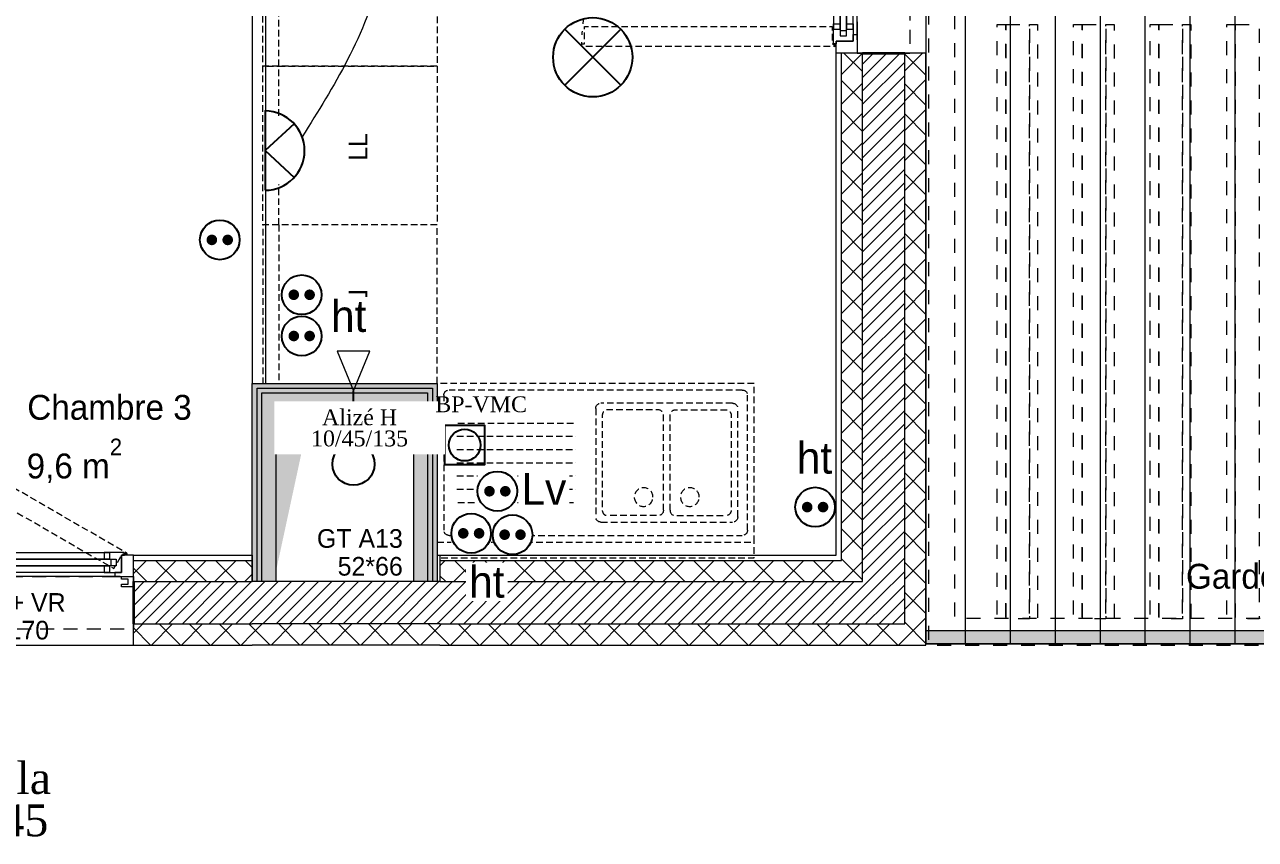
# Model space of a CAD drawing. Header units: centimetres. Extents: x 2738 to 7810, y 2495 to 5758.
# Drawn here: x 4590.8 to 5056.7, y 2494.9 to 2803.1 of the extents above; entities that cross this region are included whole.
import ezdxf

# ---------------------------------------------------------------- set-up
doc = ezdxf.new("R2010")
doc.units = ezdxf.units.CM
doc.header["$LTSCALE"] = 12.7
for name, pattern in [('ISO-03', [3, 1.2, -1.8]), ('Style de ligne -11', [0.694444, 0.41656, -0.277884]), ('Style de ligne -12', [0.328084, 0.109361, -0.218723]), ('Style de ligne -13', [0.295276, 0.19685, -0.098425]), ('Style de ligne -14', [0.295276, 0.19685, -0.098425]), ('Style de ligne -17', [0.694444, 0.41656, -0.277884]), ('Style de ligne -18', [0.328084, 0.109361, -0.218723]), ('VW-01', [0.83312, 0.41656, -0.41656])]:
    doc.linetypes.add(name, pattern=pattern)
for name, color, linetype, lineweight in [('B amÈnagement intÈrieur', 7, 'Continuous', 5), ('B aménagement intérieur', 7, 'Continuous', 5), ('B GÈnÈral', 7, 'Continuous', 5), ('B Général', 7, 'Continuous', 5), ('C ANNOTATIONS-prestations', 7, 'Continuous', 5), ('C ANNOTATIONS-texte', 7, 'Continuous', 5), ('C ANNOTATIONS-texte surfaces', 7, 'Continuous', 5), ('F REMPLISSAGE-vert clair', 7, 'Continuous', 13), ('F REMPLISSAGE-vert clair-1', 7, 'Continuous', 5), ('F REMPLISSAGE-vert foncÈ', 7, 'Continuous', 5), ('F REMPLISSAGE-vert foncé', 7, 'Continuous', 13), ('prlm-ELEC-CFO', 1, 'Continuous', 25)]:
    doc.layers.add(name, color=color, linetype=linetype, lineweight=lineweight)
doc.layers.add('B faience', color=7, linetype='Style de ligne -11', lineweight=13, true_color=0x0040ff)
doc.layers.add('C ANNOTATIONS-textes-numérotation gaine', color=7, linetype='ISO-03', lineweight=5, true_color=0xdd0000)
doc.layers.add('prlm-VMC', color=93, linetype='Continuous')
doc.styles.add('Eurostile', font='')
doc.styles.add('Eurostile (bold)', font='')
doc.styles.add('prlm-elec-cfo', font='comic.ttf', dxfattribs={"height": 12})
doc.styles.add('prlm-vmc', font='pala.ttf', dxfattribs={"height": 14})
doc.styles.get('Eurostile').set_extended_font_data('Eurostile')
doc.styles.get('Eurostile (bold)').set_extended_font_data('Eurostile', bold=True)
pattern_1 = [(45, (0, 0), (-5.656854, 5.656854), []), (135, (0, 0), (5.656854, 5.656854), [])]
pattern_2 = [(45, (0, 0), (2.4253472, -2.6458333), [])]
pattern_3 = [(135, (0, 0), (-5.656854, -5.656854), []), (225, (0, 0), (-5.656854, 5.656854), [])]

# ---------------------------------------------------------------- blocks, each defined once
blk = doc.blocks.new('F 100x170 (allège pleine + VR')
at = {"layer": 'B Général', "color": 7, "linetype": 'Continuous', "lineweight": 35}
for p, q in [((-50, 7), (-50, -9)), ((50, 7), (50, -9))]:
    blk.add_line(p, q, dxfattribs=at)
at = {"layer": 'B Général'}
blk.add_line((45, 9), (-45, 9), dxfattribs=at)
at = {"layer": 'B Général', "color": 7, "linetype": 'Style de ligne -13', "lineweight": 5, "flags": 128}
blk.add_lwpolyline([(-35.69, 65.82), (-36.19, 64.95), (-35.32, 64.45), (-38.57, 58.82), (42.63, 11.94), (45.88, 17.57), (46.75, 17.07), (47.25, 17.93)], close=True, dxfattribs=at)
at = {"layer": 'B Général', "lineweight": 5, "flags": 128}
for points in [[(-43, 10.5), (-43, 9), (-50, 9), (-50, 17), (-45.5, 17), (-45.5, 10.5)], [(-43.5, 15.5), (43.5, 15.5), (43.5, 13), (-43.5, 13)], [(-41, 18), (41, 18), (41, 15.5), (-41, 15.5)], [(43, 10.5), (43, 9), (50, 9), (50, 17), (45.5, 17), (45.5, 10.5)], [(-41, 13), (41, 13), (41, 10.5), (-41, 10.5)], [(-50, 9), (-50, 5), (-45.5, 5), (-45.5, 6), (-48, 6), (-48, 8), (-45.5, 8), (-45.5, 9)], [(50, 9), (50, 5), (45.5, 5), (45.5, 6), (48, 6), (48, 8), (45.5, 8), (45.5, 9)]]:
    blk.add_lwpolyline(points, close=True, dxfattribs=at)
at = {"layer": 'B Général', "color": 7, "linetype": 'Continuous', "lineweight": 5, "flags": 128}
for points in [[(-39, 15.5), (-41.5, 15.5), (-41.5, 13), (-39, 13), (-39, 10.5), (-45.5, 10.5), (-45.5, 17), (-46.5, 17), (-46.5, 18), (-39, 18)], [(39, 15.5), (41.5, 15.5), (41.5, 13), (39, 13), (39, 10.5), (45.5, 10.5), (45.5, 17), (46.5, 17), (46.5, 18), (39, 18)]]:
    blk.add_lwpolyline(points, close=True, dxfattribs=at)
at = {"layer": 'B Général', "color": 7, "linetype": 'Style de ligne -11', "lineweight": 5, "flags": 128}
blk.add_lwpolyline([(-50, 9), (50, 9), (50, -11), (-50, -11)], close=True, dxfattribs=at)
at = {"layer": 'B Général', "lineweight": 13, "flags": 128}
blk.add_lwpolyline([(-50, -9), (-50, -17), (50, -17), (50, -9)], dxfattribs=at)
at = {"layer": 'B Général'}
blk.add_circle((47, 17.5), 0.5, dxfattribs=at)
at = {"layer": 'B Général', "color": 7, "linetype": 'Style de ligne -12', "lineweight": 5}
blk.add_arc((49, 17.5), 97.5, 150.2938, 179.7062, dxfattribs=at)
at = {"layer": 'B Général', "color": 7, "insert": (-23.11, 2.65), "char_height": 7.059, "attachment_point": 1, "line_spacing_factor": 0.894142, "style": 'Eurostile'}
blk.add_mtext('F.A.B + VR', dxfattribs=at)
at = {"layer": 'C ANNOTATIONS-prestations', "rotation": 360, "line_spacing_factor": 0.894142}
for s, insert, char_height, attachment_point, style in [('8', (-41.34, -4.77), 9.41, 1, 'Eurostile (bold)'), ('100x170', (0, -7.82), 7.059, 2, 'Eurostile')]:
    blk.add_mtext(s, dxfattribs=dict(at, insert=insert, char_height=char_height, attachment_point=attachment_point, style=style))
blk = doc.blocks.new('PF 100.220 + VR')
at = {"layer": 'B Général', "color": 7, "linetype": 'Continuous', "lineweight": 13}
for p, q in [((-50, 7), (-50, 17)), ((50, 7), (50, 17))]:
    blk.add_line(p, q, dxfattribs=at)
at = {"layer": 'B Général', "color": 7, "linetype": 'Continuous', "lineweight": 35}
for p, q in [((-50, 7), (-50, -9)), ((50, 7), (50, -9))]:
    blk.add_line(p, q, dxfattribs=at)
at = {"layer": 'B Général'}
blk.add_line((45, 9), (-45, 9), dxfattribs=at)
at = {"layer": 'B Général', "color": 7, "linetype": 'Style de ligne -14', "lineweight": 5, "flags": 128}
blk.add_lwpolyline([(47.5, 113.27), (46.5, 113.27), (46.5, 112.27), (40, 112.27), (40, 18.5), (46.5, 18.5), (46.5, 17.5), (47.5, 17.5)], close=True, dxfattribs=at)
at = {"layer": 'B Général', "lineweight": 5, "flags": 128}
for points in [[(-43, 10.5), (-43, 9), (-50, 9), (-50, 17), (-45.5, 17), (-45.5, 10.5)], [(-43.5, 15.5), (43.5, 15.5), (43.5, 13), (-43.5, 13)], [(-41, 18), (41, 18), (41, 15.5), (-41, 15.5)], [(43, 10.5), (43, 9), (50, 9), (50, 17), (45.5, 17), (45.5, 10.5)], [(-41, 13), (41, 13), (41, 10.5), (-41, 10.5)]]:
    blk.add_lwpolyline(points, close=True, dxfattribs=at)
at = {"layer": 'B Général', "color": 7, "linetype": 'Continuous', "lineweight": 5, "flags": 128}
for points in [[(-39, 15.5), (-41.5, 15.5), (-41.5, 13), (-39, 13), (-39, 10.5), (-45.5, 10.5), (-45.5, 17), (-46.5, 17), (-46.5, 18), (-39, 18)], [(39, 15.5), (41.5, 15.5), (41.5, 13), (39, 13), (39, 10.5), (45.5, 10.5), (45.5, 17), (46.5, 17), (46.5, 18), (39, 18)]]:
    blk.add_lwpolyline(points, close=True, dxfattribs=at)
at = {"layer": 'B Général', "color": 7, "linetype": 'Style de ligne -17', "lineweight": 5, "flags": 128}
blk.add_lwpolyline([(-50, 9), (50, 9), (50, -11), (-50, -11)], close=True, dxfattribs=at)
at = {"layer": 'B Général', "lineweight": 13, "flags": 128}
blk.add_lwpolyline([(-50, -9), (-50, -17), (50, -17), (50, -9)], dxfattribs=at)
at = {"layer": 'B Général'}
blk.add_circle((47, 17.5), 0.5, dxfattribs=at)
at = {"layer": 'B Général', "color": 7, "linetype": 'Style de ligne -18', "lineweight": 5}
blk.add_arc((48.78, 15.78), 97.5, 90.8973, 179.2823, dxfattribs=at)
at = {"layer": 'B Général', "insert": (-21.61, 2.65), "char_height": 7.059, "attachment_point": 1, "rotation": 360, "line_spacing_factor": 0.894142, "style": 'Eurostile'}
blk.add_mtext('PF + VR', dxfattribs=at)
at = {"layer": 'C ANNOTATIONS-prestations', "attachment_point": 1, "rotation": 360, "line_spacing_factor": 0.894142}
for s, insert, char_height, style in [('1', (-41.14, -4.77), 9.41, 'Eurostile (bold)'), ('100x220', (-21.61, -7.83), 7.059, 'Eurostile')]:
    blk.add_mtext(s, dxfattribs=dict(at, insert=insert, char_height=char_height, style=style))
blk = doc.blocks.new('Groupe-25-1')
at = {"layer": 'B Général', "color": 7, "linetype": 'VW-01', "lineweight": 5, "flags": 128}
blk.add_lwpolyline([(4685.96, 2658.4), (4737.96, 2658.4), (4737.96, 2592.4), (4685.96, 2592.4)], close=True, dxfattribs=at)
at = {"layer": 'C ANNOTATIONS-textes-numérotation gaine', "color": 7, "insert": (4733.96, 2612.27), "char_height": 7.059, "width": 48, "attachment_point": 3, "line_spacing_factor": 0.894142, "style": 'Eurostile'}
blk.add_mtext('GT A13\\P52*66', dxfattribs=at)
blk = doc.blocks.new('Groupe-26-1')
at = {"layer": 'C ANNOTATIONS-prestations', "linetype": 'VW-01', "flags": 128}
for points in [[(4932.96, 3517.39), (4932.96, 2568.4), (5131.96, 2568.4), (5131.96, 3517.39)], [(5121.96, 2578.4), (4942.96, 2578.4), (4942.96, 3507.39), (5121.96, 3507.39)], [(4958.96, 2803.13), (4962.21, 2803.13), (4962.21, 2578.39), (4958.96, 2578.39)], [(4962.21, 2803.13), (4971.2, 2803.13), (4971.2, 2578.39), (4962.21, 2578.39)], [(4971.2, 2803.13), (4974.26, 2803.13), (4974.26, 2578.39), (4971.2, 2578.39)], [(4987.9, 2803.13), (4991.14, 2803.13), (4991.14, 2578.39), (4987.9, 2578.39)], [(4991.14, 2803.13), (5000.14, 2803.13), (5000.14, 2578.39), (4991.14, 2578.39)], [(5000.14, 2803.13), (5003.19, 2803.13), (5003.19, 2578.39), (5000.14, 2578.39)], [(5016.92, 2803.13), (5020.16, 2803.13), (5020.16, 2578.39), (5016.92, 2578.39)], [(5020.16, 2803.13), (5029.16, 2803.13), (5029.16, 2578.39), (5020.16, 2578.39)], [(5029.16, 2803.13), (5032.22, 2803.13), (5032.22, 2578.39), (5029.16, 2578.39)], [(5045.85, 2803.13), (5049.1, 2803.13), (5049.1, 2578.39), (5045.85, 2578.39)], [(5049.1, 2803.13), (5058.09, 2803.13), (5058.09, 2578.39), (5049.1, 2578.39)]]:
    blk.add_lwpolyline(points, close=True, dxfattribs=at)
blk = doc.blocks.new('xi.PC')
at = {"color": 0, "lineweight": 5}
blk.add_wipeout([(-7.5, -7.5), (7.5, -7.5), (7.5, 7.5), (-7.5, 7.5)], dxfattribs=at).dxf.layer = 'prlm-ELEC-CFO'
at = {"layer": 'prlm-ELEC-CFO', "color": 0, "linetype": 'ByBlock', "lineweight": 5, "const_width": 2}
for points in [[(-4, 0, 1), (-2, 0, 1)], [(2, 0, 1), (4, 0, 1)]]:
    blk.add_lwpolyline(points, format="xyb", close=True, dxfattribs=at)
at = {"layer": 'prlm-ELEC-CFO', "color": 0, "linetype": 'ByBlock', "lineweight": -2}
blk.add_circle((0, 0), 7.5, dxfattribs=at)
blk = doc.blocks.new('xi.ECAP')
at = {"color": 0}
blk.add_wipeout([(-15, 0), (-10.13, 11.06), (0, 15), (10.13, 11.06), (15, 0)], dxfattribs=at).dxf.layer = 'prlm-ELEC-CFO'
at = {"layer": 'prlm-ELEC-CFO', "color": 0, "linetype": 'ByBlock', "lineweight": -2, "flags": 128}
blk.add_lwpolyline([(15, 0, 1), (-15, 0)], format="xyb", close=True, dxfattribs=at)
at = {"layer": 'prlm-ELEC-CFO', "color": 0}
blk.add_lwpolyline([(-10.13, 11.06), (0, 0), (10.13, 11.06)], dxfattribs=at)
blk = doc.blocks.new('xi.PTCE')
at = {"layer": 'prlm-ELEC-CFO', "color": 0}
for points in [[(-10.61, 10.61), (10.61, -10.61)], [(10.61, 10.61), (-10.61, -10.61)]]:
    blk.add_lwpolyline(points, dxfattribs=at)
at = {"layer": 'prlm-ELEC-CFO', "color": 0, "linetype": 'ByBlock'}
blk.add_circle((0, 0), 15, dxfattribs=at)
blk = doc.blocks.new('xi.PCHT')
at = {"color": 0, "lineweight": 5}
blk.add_wipeout([(-7.5, -7.5), (7.5, -7.5), (7.5, 7.5), (-7.5, 7.5)], dxfattribs=at).dxf.layer = 'prlm-ELEC-CFO'
at = {"layer": 'prlm-ELEC-CFO', "color": 0, "linetype": 'ByBlock', "lineweight": 5, "const_width": 2}
for points in [[(-4, 0, 1), (-2, 0, 1)], [(2, 0, 1), (4, 0, 1)]]:
    blk.add_lwpolyline(points, format="xyb", close=True, dxfattribs=at)
at = {"layer": 'prlm-ELEC-CFO', "color": 0, "linetype": 'ByBlock', "lineweight": -2}
blk.add_circle((0, 0), 7.5, dxfattribs=at)
blk = doc.blocks.new('xi.LV')
at = {"color": 0, "lineweight": 5}
blk.add_wipeout([(-7.5, -7.5), (7.5, -7.5), (7.5, 7.5), (-7.5, 7.5)], dxfattribs=at).dxf.layer = 'prlm-ELEC-CFO'
at = {"layer": 'prlm-ELEC-CFO', "color": 0, "linetype": 'ByBlock', "lineweight": 5, "const_width": 2}
for points in [[(-4, 0, 1), (-2, 0, 1)], [(2, 0, 1), (4, 0, 1)]]:
    blk.add_lwpolyline(points, format="xyb", close=True, dxfattribs=at)
at = {"layer": 'prlm-ELEC-CFO', "color": 0, "linetype": 'ByBlock', "lineweight": -2}
blk.add_circle((0, 0), 7.5, dxfattribs=at)
blk = doc.blocks.new('Lave Vaisselle')
at = {"layer": 'B Général', "color": 7, "linetype": 'Style de ligne -13', "lineweight": 5, "flags": 128}
blk.add_lwpolyline([(-30, 30), (-30, 36), (30, 36), (30, 30)], dxfattribs=at)
blk.add_lwpolyline([(-30, 30), (30, 30), (30, -30), (-30, -30)], close=True, dxfattribs=at)
at = {"layer": 'B Général', "color": 7, "insert": (0, 0), "char_height": 7.059, "attachment_point": 5, "line_spacing_factor": 0.894142, "style": 'Eurostile'}
blk.add_mtext('LV', dxfattribs=at)
blk = doc.blocks.new('Lave Linge')
at = {"layer": 'B Général', "color": 7, "linetype": 'Style de ligne -13', "lineweight": 5, "flags": 128}
blk.add_lwpolyline([(-29.47, 30), (-29.47, 36), (30.53, 36), (30.53, 30)], dxfattribs=at)
blk.add_lwpolyline([(-29.47, 30), (30.53, 30), (30.53, -30), (-29.47, -30)], close=True, dxfattribs=at)
at = {"layer": 'B Général', "color": 7, "insert": (0, 0), "char_height": 7.059, "attachment_point": 5, "line_spacing_factor": 0.894142, "style": 'Eurostile'}
blk.add_mtext('LL', dxfattribs=at)
blk = doc.blocks.new('Cuisson')
at = {"layer": 'B Général', "color": 7, "linetype": 'Style de ligne -13', "lineweight": 5, "flags": 128}
blk.add_lwpolyline([(-30, 30), (-30, 36), (30, 36), (30, 30)], dxfattribs=at)
blk.add_lwpolyline([(-30, 30), (30, 30), (30, -30), (-30, -30)], close=True, dxfattribs=at)
at = {"layer": 'B Général', "color": 7, "insert": (0, 0), "char_height": 7.06, "attachment_point": 5, "line_spacing_factor": 0.894142, "style": 'Eurostile'}
blk.add_mtext('C', dxfattribs=at)
blk = doc.blocks.new('Evier 120.60 T3 et +')
at = {"layer": 'B Général', "color": 7, "linetype": 'Style de ligne -13', "lineweight": 5}
for p, q in [((-57.5, -55.5), (-57.5, -4.5)), ((-55.5, -2.5), (55.5, -2.5)), ((57.5, -4.5), (57.5, -55.5)), ((2, -7.53), (51.79, -7.53)), ((0, -50.5), (0, -9.53)), ((18.98, -10), (18.98, -10)), ((53.79, -9.53), (53.79, -50.5)), ((-52.12, -15), (-7.88, -15)), ((-52.5, -20), (-7.5, -20)), ((-52.5, -25), (-7.5, -25)), ((-52.5, -30), (-7.5, -30)), ((-52.5, -35), (-7.5, -35)), ((-52.5, -40), (-7.5, -40)), ((-52.12, -45), (-7.88, -45)), ((25.65, -43.33), (25.65, -43.33)), ((9.17, -50), (9.17, -50)), ((51.79, -52.5), (2, -52.5)), ((55.5, -57.5), (-55.5, -57.5))]:
    blk.add_line(p, q, dxfattribs=at)
at = {"layer": 'B Général', "color": 7, "linetype": 'Style de ligne -13', "lineweight": 5, "flags": 128}
blk.add_lwpolyline([(-60, 0), (-60, 6), (60, 6), (60, 0)], dxfattribs=at)
blk.add_lwpolyline([(-60, 0), (60, 0), (60, -60), (-60, -60)], close=True, dxfattribs=at)
for points in [[(25.65, -12), (25.65, -48, -0.414212), (23.65, -50), (4.5, -50, -0.198914), (3.09, -49.41, -0.198914), (2.5, -48), (2.5, -12, -0.414214), (4.5, -10)], [(25.65, -12, 0.414212), (23.65, -10), (4.45, -10)], [(28.15, -12), (28.15, -48, 0.414212), (30.15, -50), (49.29, -50, 0.198914), (50.71, -49.41, 0.198914), (51.29, -48), (51.29, -12, 0.414214), (49.29, -10)], [(28.15, -12, -0.414212), (30.15, -10), (49.34, -10)]]:
    blk.add_lwpolyline(points, format="xyb", dxfattribs=at)
at = {"layer": 'B Général', "color": 7, "linetype": 'Style de ligne -13', "lineweight": 5}
for centre, start, end in [((-55.5, -4.5), 90, 180), ((55.5, -4.5), 0, 90), ((2, -9.53), 90, 180), ((51.79, -9.53), 0, 90), ((2, -50.5), 180, 270), ((51.79, -50.5), 270, 0), ((-55.5, -55.5), 180, 270), ((55.5, -55.5), 270, 0)]:
    blk.add_arc(centre, 2, start, end, dxfattribs=at)
for centre in [(18.15, -17), (35.65, -17)]:
    blk.add_ellipse(centre, major_axis=(3.54, 0), ratio=1, dxfattribs=at)
blk = doc.blocks.new('xi.be')
at = {"layer": 'prlm-VMC', "color": 0, "linetype": 'ByBlock', "lineweight": 5, "flags": 128}
blk.add_lwpolyline([(-6.17, -15), (6.17, -15), (0, 0)], close=True, dxfattribs=at)
at = {"layer": 'prlm-VMC', "color": 0, "linetype": 'ByBlock', "lineweight": 5}
blk.add_solid([(0, -1), (5.17, -14), (-5.17, -14), (0, -1)], dxfattribs=at)
blk = doc.blocks.new('xi.bp-vmc-cui')
at = {"layer": 'prlm-VMC', "color": 0, "linetype": 'ByBlock', "lineweight": -2, "flags": 128}
blk.add_lwpolyline([(-7.5, 7.5), (7.5, 7.5), (7.5, -7.5), (-7.5, -7.5)], close=True, dxfattribs=at)
at = {"layer": 'prlm-VMC', "color": 0, "linetype": 'ByBlock', "lineweight": -2}
blk.add_circle((0, 0), 6, dxfattribs=at)

msp = doc.modelspace()

# ---------------------------------------------------------------- hatches: boundary and pattern name
at = {"layer": 'B amÈnagement intÈrieur', "linetype": 'Continuous', "lineweight": 5, "true_color": 0x444444}
h = msp.add_hatch(dxfattribs=at)
h.set_pattern_fill('H_BARDAGE V 150', color=250, style=0, pattern_type=2)
h.set_pattern_definition([(90, (0, 0), (17, 0), [])])
h.paths.add_polyline_path([(5131.96, 3517.39), (4931.96, 3517.39), (4931.96, 2568.9), (5131.96, 2568.9)])
at = {"layer": 'B GÈnÈral', "linetype": 'Continuous', "lineweight": 0, "true_color": 0xdddddd}
msp.add_hatch(color=254, dxfattribs=at).paths.add_polyline_path([(4931.96, 2568.9), (4931.96, 2573.9), (5126.96, 2573.9), (5126.96, 3517.39), (5131.96, 3517.39), (5131.96, 2568.9)])
at = {"layer": 'B GÈnÈral', "linetype": 'Continuous', "lineweight": 5, "true_color": 0x808080}
h = msp.add_hatch(dxfattribs=at)
h.set_pattern_fill('02_ISOLANT', color=8, angle=90, style=0, pattern_type=2)
h.set_pattern_definition(pattern_3)
h.paths.add_polyline_path([(4899.96, 2600.4), (4907.96, 2592.4), (4907.96, 2792.39), (4899.96, 2792.39)])
at = {"layer": 'B GÈnÈral', "linetype": 'Continuous', "lineweight": 5}
h = msp.add_hatch(dxfattribs=at)
h.set_pattern_fill('50_BETON', style=0, pattern_type=2)
h.set_pattern_definition(pattern_2)
h.paths.add_polyline_path([(4907.96, 2592.4), (4923.96, 2576.4), (4923.96, 2792.39), (4907.96, 2792.39)])
at = {"layer": 'B GÈnÈral', "linetype": 'Continuous', "lineweight": 5, "true_color": 0x808080}
h = msp.add_hatch(dxfattribs=at)
h.set_pattern_fill('02_ISOLANT', color=8, angle=90, style=0, pattern_type=2)
h.set_pattern_definition(pattern_3)
h.paths.add_polyline_path([(4923.96, 2576.4), (4931.96, 2568.4), (4931.96, 2792.39), (4923.96, 2792.39)])
h = msp.add_hatch(dxfattribs=at)
h.set_pattern_fill('02_ISOLANT', color=8, style=0, pattern_type=2)
h.set_pattern_definition(pattern_1)
h.paths.add_polyline_path([(4631.96, 2600.4), (4631.96, 2592.4), (4676.96, 2592.4), (4676.96, 2600.4)])
h = msp.add_hatch(dxfattribs=at)
h.set_pattern_fill('02_ISOLANT', color=8, style=0, pattern_type=2)
h.set_pattern_definition(pattern_1)
h.paths.add_polyline_path([(4747.96, 2600.4), (4747.96, 2592.4), (4907.96, 2592.4), (4899.96, 2600.4)])
at = {"layer": 'B GÈnÈral', "linetype": 'Continuous', "lineweight": 5}
h = msp.add_hatch(dxfattribs=at)
h.set_pattern_fill('50_BETON', style=0, pattern_type=2)
h.set_pattern_definition(pattern_2)
h.paths.add_polyline_path([(4631.96, 2592.4), (4631.96, 2576.4), (4676.96, 2576.4), (4676.96, 2592.4)])
h = msp.add_hatch(dxfattribs=at)
h.set_pattern_fill('50_BETON', style=0, pattern_type=2)
h.set_pattern_definition(pattern_2)
h.paths.add_polyline_path([(4747.96, 2576.4), (4747.96, 2592.4), (4676.96, 2592.4), (4676.96, 2576.4)])
h = msp.add_hatch(dxfattribs=at)
h.set_pattern_fill('50_BETON', style=0, pattern_type=2)
h.set_pattern_definition(pattern_2)
h.paths.add_polyline_path([(4747.96, 2592.4), (4747.96, 2576.4), (4923.96, 2576.4), (4907.96, 2592.4)])
at = {"layer": 'B GÈnÈral', "linetype": 'Continuous', "lineweight": 5, "true_color": 0x808080}
h = msp.add_hatch(dxfattribs=at)
h.set_pattern_fill('02_ISOLANT', color=8, style=0, pattern_type=2)
h.set_pattern_definition(pattern_1)
h.paths.add_polyline_path([(4631.96, 2576.4), (4631.96, 2568.4), (4676.96, 2568.4), (4676.96, 2576.4)])
h = msp.add_hatch(dxfattribs=at)
h.set_pattern_fill('02_ISOLANT', color=8, angle=180, style=0, pattern_type=2)
h.set_pattern_definition([(225, (0, 0), (5.656854, -5.656854), []), (315, (0, 0), (-5.656854, -5.656854), [])])
h.paths.add_polyline_path([(4747.96, 2568.4), (4747.96, 2576.4), (4676.96, 2576.4), (4676.96, 2568.4)])
h = msp.add_hatch(dxfattribs=at)
h.set_pattern_fill('02_ISOLANT', color=8, style=0, pattern_type=2)
h.set_pattern_definition(pattern_1)
h.paths.add_polyline_path([(4747.96, 2576.4), (4747.96, 2568.4), (4931.96, 2568.4), (4923.96, 2576.4)])

# ---------------------------------------------------------------- linework, layer by layer
at = {"layer": 'B amÈnagement intÈrieur', "color": 9, "linetype": 'Continuous', "true_color": 0xc0dcc0}
for points in [[(4685.96, 2658.4), (4676.96, 2667.4), (4737.96, 2658.4), (4746.96, 2667.4)], [(4685.96, 2592.4), (4676.96, 2592.4), (4685.96, 2658.4), (4676.96, 2667.4)], [(4737.96, 2658.4), (4746.96, 2667.4), (4737.96, 2592.4), (4746.96, 2592.4)]]:
    msp.add_solid(points, dxfattribs=at)
at = {"layer": 'B aménagement intérieur', "color": 7, "linetype": 'Continuous', "lineweight": 13}
for p, q in [((4676.96, 2667.4), (4746.96, 2667.4)), ((4676.96, 2592.4), (4676.96, 2667.4)), ((4746.96, 2667.4), (4746.96, 2592.4)), ((4685.96, 2658.4), (4737.96, 2658.4)), ((4685.96, 2592.4), (4685.96, 2658.4)), ((4737.96, 2658.4), (4737.96, 2592.4))]:
    msp.add_line(p, q, dxfattribs=at)
at = {"layer": 'B aménagement intérieur', "color": 7, "linetype": 'Continuous', "lineweight": 5, "flags": 128}
msp.add_lwpolyline([(5131.96, 3517.39), (4931.96, 3517.39), (4931.96, 2568.9), (5131.96, 2568.9)], close=True, dxfattribs=at)
at = {"layer": 'B faience'}
for p, q in [((4746.96, 2667.4), (4746.96, 2601.9)), ((4746.96, 2602.4), (4867.96, 2602.4))]:
    msp.add_line(p, q, dxfattribs=at)
at = {"layer": 'B GÈnÈral', "color": 254, "linetype": 'Continuous', "true_color": 0xd6d6d6}
msp.add_solid([(4685.96, 2658.4), (4685.96, 2596.4), (4733.46, 2658.4), (4695.94, 2642.7)], dxfattribs=at)
at = {"layer": 'B Général', "color": 7, "linetype": 'Continuous', "lineweight": 13}
for p, q in [((4681.96, 2917.4), (4681.96, 2667.4)), ((4676.96, 2912.4), (4676.96, 2667.4)), ((4931.96, 2792.39), (4897.96, 2792.39)), ((4897.96, 2602.4), (4897.96, 2792.39)), ((4931.96, 2568.4), (4931.96, 2792.39)), ((4631.96, 2602.4), (4676.96, 2602.4)), ((4631.96, 2568.4), (4631.96, 2602.4)), ((4676.96, 2602.4), (4676.96, 2592.4)), ((4747.96, 2602.4), (4897.96, 2602.4)), ((4747.96, 2602.4), (4747.96, 2592.4)), ((4737.96, 2592.4), (4676.96, 2592.4)), ((4747.96, 2592.4), (4746.96, 2592.4)), ((4631.96, 2568.4), (4676.96, 2568.4)), ((4747.96, 2568.4), (4676.96, 2568.4)), ((4676.96, 2568.4), (4676.96, 2568.4)), ((4747.96, 2568.4), (4931.96, 2568.4)), ((4747.96, 2568.4), (4747.96, 2568.4))]:
    msp.add_line(p, q, dxfattribs=at)
at = {"layer": 'B Général', "color": 7, "linetype": 'Continuous', "lineweight": 5}
for p, q in [((4681.96, 2917.4), (4681.96, 2667.4)), ((4676.96, 2912.4), (4676.96, 2667.4)), ((4897.96, 2602.4), (4897.96, 2792.39)), ((4899.96, 2600.4), (4899.96, 2792.39)), ((4899.96, 2600.4), (4899.96, 2792.39)), ((4907.96, 2592.4), (4907.96, 2792.39)), ((4923.96, 2576.4), (4923.96, 2792.39)), ((4931.96, 2568.4), (4931.96, 2792.39)), ((4631.96, 2602.4), (4676.96, 2602.4)), ((4631.96, 2600.4), (4676.96, 2600.4)), ((4631.96, 2600.4), (4676.96, 2600.4)), ((4747.96, 2602.4), (4897.96, 2602.4)), ((4747.96, 2600.4), (4899.96, 2600.4)), ((4747.96, 2600.4), (4899.96, 2600.4)), ((4631.96, 2592.4), (4676.96, 2592.4)), ((4747.96, 2592.4), (4907.96, 2592.4)), ((4631.96, 2576.4), (4676.96, 2576.4)), ((4747.96, 2576.4), (4676.96, 2576.4)), ((4747.96, 2576.4), (4923.96, 2576.4)), ((4631.96, 2568.4), (4676.96, 2568.4)), ((4747.96, 2568.4), (4676.96, 2568.4)), ((4747.96, 2568.4), (4931.96, 2568.4))]:
    msp.add_line(p, q, dxfattribs=at)
at = {"layer": 'B Général', "color": 7, "linetype": 'Continuous', "lineweight": 18}
for p, q in [((4907.96, 2592.4), (4907.96, 2792.39)), ((4923.96, 2576.4), (4923.96, 2792.39)), ((4631.96, 2592.4), (4676.96, 2592.4)), ((4747.96, 2592.4), (4676.96, 2592.4)), ((4747.96, 2592.4), (4907.96, 2592.4)), ((4631.96, 2576.4), (4676.96, 2576.4)), ((4747.96, 2576.4), (4676.96, 2576.4)), ((4747.96, 2576.4), (4923.96, 2576.4))]:
    msp.add_line(p, q, dxfattribs=at)
at = {"layer": 'B Général', "color": 7, "linetype": 'Continuous', "lineweight": 5, "flags": 128}
msp.add_lwpolyline([(4931.96, 2568.9), (4931.96, 2573.9), (5126.96, 2573.9), (5126.96, 3517.39), (5131.96, 3517.39), (5131.96, 2568.9)], close=True, dxfattribs=at)
at = {"layer": 'F REMPLISSAGE-vert clair'}
for p, q in [((4678.76, 2665.6), (4745.16, 2665.6)), ((4678.76, 2592.4), (4678.76, 2665.6)), ((4745.16, 2665.6), (4745.16, 2592.4)), ((4680.56, 2663.8), (4743.36, 2663.8)), ((4680.56, 2663.8), (4743.36, 2663.8)), ((4680.56, 2592.4), (4680.56, 2663.8)), ((4680.56, 2592.4), (4680.56, 2663.8)), ((4743.36, 2663.8), (4743.36, 2592.4)), ((4743.36, 2663.8), (4743.36, 2592.4))]:
    msp.add_line(p, q, dxfattribs=at)
at = {"layer": 'F REMPLISSAGE-vert clair', "color": 7, "linetype": 'Continuous', "lineweight": 13}
for p, q in [((4685.96, 2658.4), (4737.96, 2658.4)), ((4685.96, 2592.4), (4685.96, 2658.4)), ((4737.96, 2658.4), (4737.96, 2592.4))]:
    msp.add_line(p, q, dxfattribs=at)
at = {"layer": 'F REMPLISSAGE-vert clair-1', "color": 9, "linetype": 'Continuous', "true_color": 0xc0dcc0}
for points in [[(4678.76, 2665.6), (4680.56, 2663.8), (4745.16, 2665.6), (4743.36, 2663.8)], [(4678.76, 2592.4), (4680.56, 2592.4), (4678.76, 2665.6), (4680.56, 2663.8)], [(4745.16, 2665.6), (4743.36, 2663.8), (4745.16, 2592.4), (4743.36, 2592.4)], [(4680.56, 2663.8), (4685.96, 2658.4), (4743.36, 2663.8), (4737.96, 2658.4)], [(4680.56, 2592.4), (4685.96, 2592.4), (4680.56, 2663.8), (4685.96, 2658.4)], [(4743.36, 2663.8), (4737.96, 2658.4), (4743.36, 2592.4), (4737.96, 2592.4)]]:
    msp.add_solid(points, dxfattribs=at)
at = {"layer": 'F REMPLISSAGE-vert foncÈ', "color": 54, "linetype": 'Continuous', "true_color": 0x99aa00}
for points in [[(4676.96, 2667.4), (4678.76, 2665.6), (4746.96, 2667.4), (4745.16, 2665.6)], [(4676.96, 2592.4), (4678.76, 2592.4), (4676.96, 2667.4), (4678.76, 2665.6)], [(4746.96, 2667.4), (4745.16, 2665.6), (4746.96, 2592.4), (4745.16, 2592.4)]]:
    msp.add_solid(points, dxfattribs=at)
at = {"layer": 'F REMPLISSAGE-vert foncé', "color": 7, "linetype": 'Continuous', "lineweight": 13}
for p, q in [((4676.96, 2667.4), (4746.96, 2667.4)), ((4676.96, 2592.4), (4676.96, 2667.4)), ((4746.96, 2667.4), (4746.96, 2592.4))]:
    msp.add_line(p, q, dxfattribs=at)
at = {"layer": 'F REMPLISSAGE-vert foncé'}
for p, q in [((4678.76, 2665.6), (4745.16, 2665.6)), ((4678.76, 2592.4), (4678.76, 2665.6)), ((4745.16, 2665.6), (4745.16, 2592.4))]:
    msp.add_line(p, q, dxfattribs=at)
at = {"layer": 'prlm-VMC'}
msp.add_lwpolyline([(4715.29, 2644.88), (4715.29, 2664.65)], dxfattribs=at)
msp.add_circle((4715.29, 2636.88), 8, dxfattribs=at)

# ---------------------------------------------------------------- block references
at = {"layer": 'B Général', "color": 7, "xscale": -1}
for name, p, rotation in [('PF 100.220 + VR', (4914.96, 2842.39), 90), ('Lave Vaisselle', (4716.96, 2697.4), 90), ('Evier 120.60 T3 et +', (4806.96, 2607.4), 180)]:
    msp.add_blockref(name, p, dxfattribs=dict(at, rotation=rotation))
at = {"layer": 'B Général', "color": 7, "rotation": 90}
for name, p in [('Cuisson', (4716.96, 2817.4)), ('Lave Linge', (4716.96, 2756.87))]:
    msp.add_blockref(name, p, dxfattribs=at)
at = {"layer": 'B Général', "color": 7}
msp.add_blockref('F 100x170 (allège pleine + VR', (4581.96, 2585.4), dxfattribs=at)
at = {"layer": 'C ANNOTATIONS-prestations'}
msp.add_blockref('Groupe-26-1', (0, 0), dxfattribs=at)
at = {"layer": 'C ANNOTATIONS-textes-numérotation gaine', "color": 7}
msp.add_blockref('Groupe-25-1', (0, 0), dxfattribs=at)
at = {"layer": 'prlm-ELEC-CFO'}
for name, p in [('xi.PTCE', (4805.87, 2790.79)), ('xi.bp-vmc-cui', (4757.38, 2644.05))]:
    msp.add_blockref(name, p, dxfattribs=at)
at = {"layer": 'prlm-VMC', "color": 1, "rotation": 180}
msp.add_blockref('xi.be', (4715.29, 2664.65), dxfattribs=at)

# ---------------------------------------------------------------- texts
at = {"layer": 'B Général', "color": 7, "insert": (5030.4, 2599.15), "char_height": 9.412, "attachment_point": 1, "line_spacing_factor": 0.894142, "style": 'Eurostile'}
msp.add_mtext('Garde-corps', dxfattribs=at)
at = {"layer": 'C ANNOTATIONS-texte', "color": 7, "insert": (4622.92, 2653.52), "char_height": 9.412, "attachment_point": 8, "line_spacing_factor": 0.894142, "style": 'Eurostile'}
msp.add_mtext('Chambre 3', dxfattribs=at)
at = {"layer": 'C ANNOTATIONS-texte surfaces', "color": 7, "insert": (4609.62, 2646.51), "char_height": 9.412, "attachment_point": 2, "line_spacing_factor": 0.894142, "style": 'Eurostile'}
msp.add_mtext('9,6 m{\\H0.6667x;\\S2^ ;}', dxfattribs=at)
at = {"layer": 'prlm-ELEC-CFO', "insert": (4746.23, 2662.51), "char_height": 6, "attachment_point": 1, "style": 'prlm-vmc'}
msp.add_mtext_dynamic_manual_height_columns('BP-VMC', width=101.1298, gutter_width=50, heights=[0], dxfattribs=at)
at = {"layer": 'prlm-VMC', "insert": (4583.17, 2510.01), "char_height": 12, "width": 20.51, "attachment_point": 5, "line_spacing_factor": 0.8, "style": 'prlm-vmc', "bg_fill": 3, "box_fill_scale": 1.1, "bg_fill_color": 256, "bg_fill_transparency": 0}
msp.add_mtext('Isola\\P2-45', dxfattribs=at)

# ---------------------------------------------------------------- next in the draw order: block references
at = {"layer": 'prlm-ELEC-CFO', "rotation": 270}
msp.add_blockref('xi.ECAP', (4681.8, 2755.47), dxfattribs=at)
at = {"layer": 'prlm-ELEC-CFO'}
for name, p in [('xi.PC', (4664.67, 2721.69)), ('xi.PCHT', (4695.68, 2700.94)), ('xi.PC', (4890.04, 2620.61)), ('xi.PCHT', (4759.83, 2610.68))]:
    msp.add_blockref(name, p, dxfattribs=at)

# ---------------------------------------------------------------- next in the draw order: texts
at = {"layer": 'prlm-ELEC-CFO', "lineweight": 20, "char_height": 12, "attachment_point": 5, "line_spacing_factor": 0.8, "style": 'prlm-elec-cfo', "bg_fill": 3, "box_fill_scale": 1.1, "bg_fill_color": 256, "bg_fill_transparency": 0}
for insert in [(4713.47, 2692.81), (4889.79, 2639.18), (4765.75, 2592.27)]:
    msp.add_mtext('ht', dxfattribs=dict(at, insert=insert))
at = {"layer": 'prlm-VMC', "ltscale": 25, "insert": (4717.58, 2650.54), "char_height": 6, "width": 58.6147, "attachment_point": 5, "line_spacing_factor": 0.8, "style": 'prlm-vmc', "bg_fill": 2}
msp.add_mtext('Alizé H 10/45/135', dxfattribs=at)

# ---------------------------------------------------------------- next in the draw order: linework, layer by layer
at = {"layer": 'prlm-ELEC-CFO', "lineweight": 13}
msp.add_spline([(4674.67, 2920.88), (4708.19, 2912.93), (4725.95, 2823.59), (4695.85, 2760.73)], degree=3, dxfattribs=at)

# ---------------------------------------------------------------- next in the draw order: block references
at = {"layer": 'prlm-ELEC-CFO'}
for p in [(4695.68, 2685.33), (4775.5, 2610.17)]:
    msp.add_blockref('xi.PCHT', p, dxfattribs=at)

# ---------------------------------------------------------------- next in the draw order: block references
msp.add_blockref('xi.LV', (4769.75, 2626.6), dxfattribs=at)

# ---------------------------------------------------------------- next in the draw order: texts
at = {"layer": 'prlm-ELEC-CFO', "lineweight": 20, "insert": (4787.35, 2627.47), "char_height": 12, "attachment_point": 5, "line_spacing_factor": 0.8, "style": 'prlm-elec-cfo', "bg_fill": 3, "box_fill_scale": 1.1, "bg_fill_color": 256, "bg_fill_transparency": 0}
msp.add_mtext('Lv', dxfattribs=at)

doc.saveas('drawing.dxf')
